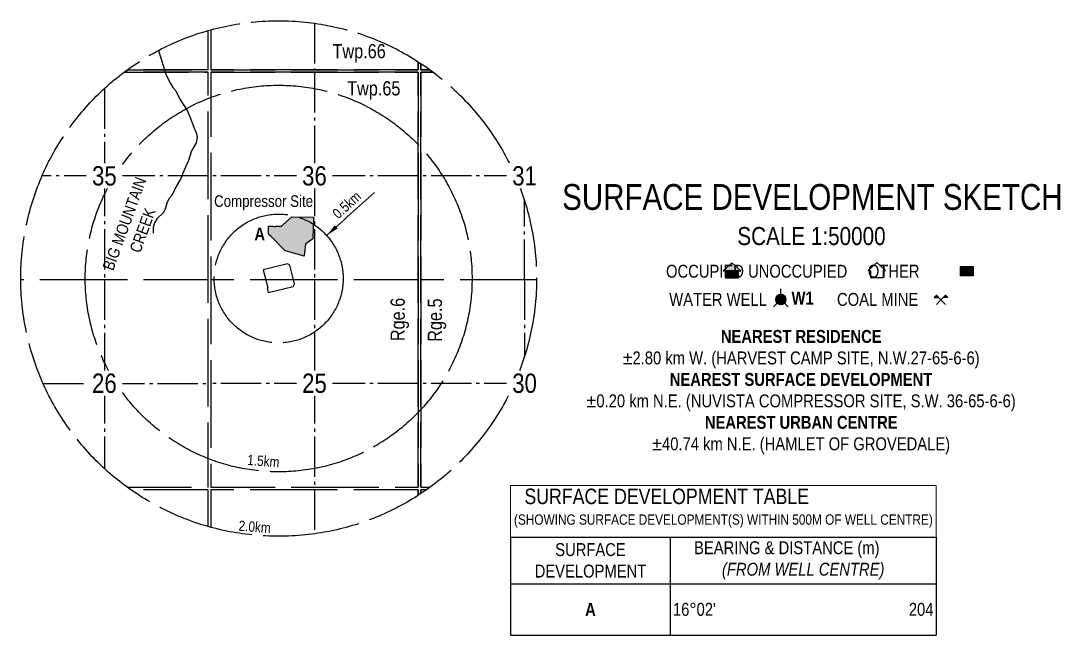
# Model space of a CAD drawing. Extents: x 382851 to 390193, y 6055218 to 6059732.
# Drawn here: x 382851 to 383658, y 6057958 to 6058435 of the extents above; entities that cross this region are included whole.
import ezdxf
from ezdxf.enums import TextEntityAlignment as Align

# ---------------------------------------------------------------- set-up
doc = ezdxf.new("R2010")
doc.units = 0
doc.header["$LTSCALE"] = 5
for name, pattern in [('foc-BUFFER', [16.75, 15, -1.75]), ('foc-QUARTERLINE', [33, 25, -3, 2, -3]), ('foc-UNSURVEYED', [12.5, 10, -2.5])]:
    doc.linetypes.add(name, pattern=pattern)
doc.layers.get('Defpoints').update_dxf_attribs({"color": 9})
for name, color, linetype in [('AS-RESIDENCE', 14, 'Continuous'), ('AS-SYMBOL', 7, 'Continuous'), ('AUX-BUFFER', 7, 'foc-BUFFER'), ('CG-NOTES', 7, 'Continuous'), ('DETAIL-T', 7, 'Continuous'), ('F-WS-S', 8, 'Continuous'), ('L-QSEC', 8, 'foc-QUARTERLINE'), ('L-USEC', 7, 'foc-UNSURVEYED'), ('P-PROPOSED', 10, 'Continuous'), ('S-7', 6, 'Continuous'), ('T-WATER', 160, 'Continuous'), ('T-WATER-T', 170, 'Continuous')]:
    doc.layers.add(name, color=color, linetype=linetype)
doc.styles.add('0', font='ARIALN.TTF')
doc.styles.add('100L', font='ARIALN.TTF', dxfattribs={"height": 11})
doc.styles.add('120', font='ARIALN.TTF', dxfattribs={"height": 13})
doc.styles.add('60L', font='ARIALN.TTF', dxfattribs={"height": 7.35})
doc.styles.add('80CG', font='ARIALN.TTF', dxfattribs={"height": 10})
doc.styles.add('BOLD', font='ARIALNB.TTF')
doc.styles.add('TXT', font='ARIALN.TTF', dxfattribs={"height": 0.2})
doc.dimstyles.new('Compass 5 000', dxfattribs={"dimscale": 5, "dimtxt": 9, "dimasz": 2, "dimexe": 0.2, "dimexo": 0.0625, "dimgap": 0.5, "dimtad": 0, "dimtih": 1, "dimtoh": 1, "dimzin": 0, "dimdsep": 46, "dimtxsty": '80CG', "dimcen": 0.1, "dimse1": 1, "dimse2": 1, "dimclrd": 256, "dimclrt": 256, "dimaunit": 1, "dimadec": 4, "dimazin": 0, "dimtfac": 0.06, "dimtofl": 0, "dimtmove": 0, "dimatfit": 1, "dimfxl": 0.2, "dimtolj": 1, "dimtzin": 0, "dimlwd": -1, "dimarcsym": 0})

# ---------------------------------------------------------------- blocks, each defined once
blk = doc.blocks.new('res_abd')
at = {"color": 14}
blk.add_lwpolyline([(-1.13, -0.57), (-1.13, -1.62), (0.87, -1.62), (0.87, -0.57), (1.22, -0.57), (-0.13, 0.69), (-1.49, -0.57)], close=True, dxfattribs=at)
blk = doc.blocks.new('res_other')
blk.add_hatch(color=14).paths.add_polyline_path([(-1.09, 0.73), (0.91, 0.73), (0.91, -0.69), (-1.09, -0.69)])
at = {"color": 14}
blk.add_lwpolyline([(-1.09, 0.73), (0.91, 0.73), (0.91, -0.69), (-1.09, -0.69)], close=True, dxfattribs=at)
blk = doc.blocks.new('res_occ')
for points in [[(0.1, 0.89), (-1.26, -0.37), (1.46, -0.37)], [(-0.9, -1.43), (1.1, -1.43), (1.1, -0.37), (-0.9, -0.37)]]:
    blk.add_hatch(color=14).paths.add_polyline_path(points)
at = {"color": 14}
for points in [[(0.1, 0.89), (-1.26, -0.37), (1.46, -0.37)], [(-0.9, -1.43), (1.1, -1.43), (1.1, -0.37), (-0.9, -0.37)]]:
    blk.add_lwpolyline(points, close=True, dxfattribs=at)
blk = doc.blocks.new('WAT')
h = blk.add_hatch(color=255)
h.dxf.hatch_style = 1
edge = h.paths.add_edge_path()
edge.add_arc((0, 0), 0.9, 0, 360)
at = {"color": 170}
for p, q in [((0, 0.82), (0, 1.63)), ((-0.58, -0.58), (-1.15, -1.15)), ((0.58, -0.58), (1.15, -1.15))]:
    blk.add_line(p, q, dxfattribs=at)
blk.add_circle((0, 0), 0.8, dxfattribs=at)
blk = doc.blocks.new('Mine')
at = {"layer": 'AS-SYMBOL'}
h = blk.add_hatch(color=161, dxfattribs=at)
h.dxf.hatch_style = 1
h.paths.add_polyline_path([(-0.71, 0.71), (-1.06, 0.35), (-0.35, 0.35)])
h = blk.add_hatch(color=161, dxfattribs=at)
h.dxf.hatch_style = 1
h.paths.add_polyline_path([(0.71, 0.71), (0.35, 0.35), (1.06, 0.35)])
at = {"layer": 'AS-SYMBOL', "color": 161}
for p, q in [((-0.71, 0.71), (-1.06, 0.35)), ((-1.06, 0.35), (-0.35, 0.35)), ((-0.71, 0.71), (0, 0)), ((0, 0), (-0.71, -0.71)), ((0, 0), (0.71, 0.71)), ((0, 0), (0.71, -0.71)), ((1.06, 0.35), (0.35, 0.35)), ((0.71, 0.71), (1.06, 0.35))]:
    blk.add_line(p, q, dxfattribs=at)
blk = doc.blocks.new('*T169')
at = {"layer": 'CG-NOTES', "color": 0, "lineweight": -2, "transparency": 16777216}
for p, q in [((0, -40), (123.82, -40)), ((0, -40), (0, -116.08)), ((123.82, -40), (123.82, -116.08)), ((330, -40), (330, -116.08)), ((0, -76.08), (330, -76.08)), ((0, -116.08), (330, -116.08))]:
    blk.add_line(p, q, dxfattribs=at)
at = {"layer": 'Defpoints', "color": 8, "linetype": 'ByBlock', "lineweight": 0, "transparency": 16777216}
for p, q in [((0, 0), (330, 0)), ((0, 0), (0, -40)), ((330, 0), (330, -40)), ((123.82, -40), (330, -40))]:
    blk.add_line(p, q, dxfattribs=at)
at = {"layer": 'CG-NOTES', "color": 154, "transparency": 16777216, "insert": (165, -2.33), "char_height": 12, "width": 325, "attachment_point": 2, "style": 'BOLD'}
blk.add_mtext('{\\fArial Narrow|b0|i0|c0|p34;\\C14;SURFACE DEVELOPMENT TABLE\\fArial Narrow|b1|i0|c0|p34;\\H0.99999x;                        \\fArial Narrow|b0|i0|c0|p34;\\H0.66667x;\\C7;(SHOWING SURFACE DEVELOPMENT(S) WITHIN 500M OF WELL CENTRE)}', dxfattribs=at)
at = {"layer": 'CG-NOTES', "transparency": 16777216, "char_height": 10, "attachment_point": 5, "style": '0'}
for s, insert, width in [('SURFACE DEVELOPMENT', (61.91, -58.04), 118.8219), ('BEARING & DISTANCE (m)         {\\fArial Narrow|b0|i1|c0|p34;(FROM WELL CENTRE)}', (226.91, -58.04), 201.1781), ('{\\fArial Narrow|b1|i0|c0|p34;\\C14;A}', (61.91, -96.08), 118.8219), ("16%%D02'                                               204", (226.91, -96.08), 201.1781)]:
    blk.add_mtext(s, dxfattribs=dict(at, insert=insert, width=width))

msp = doc.modelspace()

# ---------------------------------------------------------------- hatches: boundary and pattern name
at = {"layer": 'AS-RESIDENCE'}
h = msp.add_hatch(color=256, dxfattribs=at)
h.dxf.hatch_style = 1
h.paths.add_polyline_path([(383071.362, 6058253.562), (383071.349, 6058252.537), (383056.412, 6058256.827), (383054.944, 6058258.308), (383045.545, 6058267.79), (383043.57, 6058269.781), (383043.645, 6058275.786), (383044.628, 6058275.774), (383045.133, 6058275.768), (383045.644, 6058275.762), (383047.133, 6058275.742), (383048.144, 6058275.73), (383049.133, 6058275.718), (383049.14, 6058275.969), (383053.537, 6058275.899), (383055.046, 6058277.235), (383061.613, 6058283.06), (383078.429, 6058282.855), (383078.006, 6058266.086), (383072.256, 6058261.81), (383071.528, 6058255.072), (383071.419, 6058254.064)])

# ---------------------------------------------------------------- linework, layer by layer
msp.add_line((383355.204, 6058034.545), (383561.382, 6058034.545))
at = {"layer": 'AS-RESIDENCE', "color": 14}
for points in [[(383071.362, 6058253.562), (383071.349, 6058252.537), (383056.412, 6058256.827), (383054.944, 6058258.308), (383045.545, 6058267.79), (383043.57, 6058269.781), (383043.645, 6058275.786), (383044.628, 6058275.774), (383045.133, 6058275.768), (383045.644, 6058275.762), (383047.133, 6058275.742), (383048.144, 6058275.73), (383049.133, 6058275.718), (383049.14, 6058275.969), (383053.537, 6058275.899), (383055.046, 6058277.235), (383061.613, 6058283.06), (383078.429, 6058282.855), (383078.006, 6058266.086), (383072.256, 6058261.81), (383071.528, 6058255.072), (383071.419, 6058254.064), (383071.362, 6058253.562)], [(383580.201, 6058244.585), (383590.201, 6058244.585), (383590.201, 6058237.446), (383580.201, 6058237.446)]]:
    msp.add_lwpolyline(points, close=True, dxfattribs=at)
at = {"layer": 'AUX-BUFFER'}
for radius in [200, 150, 50]:
    msp.add_circle((383051.461, 6058235.235), radius, dxfattribs=at)
at = {"layer": 'L-QSEC', "color": 253, "ltscale": 0.25}
for p, q in [((383079.234, 6058433.297), (383079.234, 6058397.296)), ((383079.234, 6058395.284), (383079.234, 6058314.817)), ((382916.288, 6058382.64), (382916.288, 6058314.817)), ((382916.288, 6058314.817), (382867.976, 6058314.817)), ((382916.288, 6058314.817), (382916.288, 6058234.35)), ((382996.755, 6058314.817), (382916.288, 6058314.817)), ((383079.234, 6058314.817), (382998.767, 6058314.817)), ((383079.234, 6058314.817), (383079.234, 6058234.35)), ((383159.701, 6058314.817), (383079.234, 6058314.817)), ((383242.18, 6058314.817), (383161.713, 6058314.817)), ((383242.18, 6058234.35), (383242.18, 6058295.452)), ((382916.288, 6058234.35), (382916.288, 6058153.882)), ((383079.234, 6058234.35), (383079.234, 6058153.882)), ((383242.18, 6058234.35), (383242.18, 6058175.019)), ((382868.754, 6058153.882), (382916.288, 6058153.882)), ((382916.288, 6058153.882), (382916.288, 6058087.83)), ((382916.288, 6058153.882), (382996.755, 6058153.882)), ((383079.234, 6058153.882), (382998.767, 6058153.882)), ((383079.234, 6058153.882), (383079.234, 6058073.415)), ((383159.701, 6058153.882), (383079.234, 6058153.882)), ((383242.18, 6058153.882), (383161.713, 6058153.882)), ((383079.234, 6058071.403), (383079.234, 6058037.173))]:
    msp.add_line(p, q, dxfattribs=at)
at = {"layer": 'L-USEC', "color": 253}
for p, q in [((382996.755, 6058397.296), (382996.755, 6058427.608)), ((382998.767, 6058428.169), (382998.767, 6058397.296)), ((382996.755, 6058314.817), (382996.755, 6058395.284)), ((382998.767, 6058395.284), (382998.767, 6058314.817)), ((382996.755, 6058234.35), (382996.755, 6058314.817)), ((382998.767, 6058314.817), (382998.767, 6058234.35)), ((382916.288, 6058234.35), (382851.463, 6058234.35)), ((382996.755, 6058234.35), (382916.288, 6058234.35)), ((382996.755, 6058153.882), (382996.755, 6058234.35)), ((382998.767, 6058234.35), (382998.767, 6058153.882)), ((383079.234, 6058234.35), (382998.767, 6058234.35)), ((383159.701, 6058234.35), (383079.234, 6058234.35)), ((383242.18, 6058234.35), (383161.713, 6058234.35)), ((383251.459, 6058234.35), (383242.18, 6058234.35)), ((382996.755, 6058073.415), (382996.755, 6058153.882)), ((382998.767, 6058153.882), (382998.767, 6058073.415)), ((382933.926, 6058073.415), (382996.755, 6058073.415)), ((382996.755, 6058071.403), (382936.747, 6058071.403)), ((382996.755, 6058042.862), (382996.755, 6058071.403)), ((382998.767, 6058073.415), (383079.234, 6058073.415)), ((382998.767, 6058071.403), (382998.767, 6058042.302)), ((383079.234, 6058071.403), (382998.767, 6058071.403)), ((383079.234, 6058073.415), (383159.701, 6058073.415)), ((383159.701, 6058071.403), (383079.234, 6058071.403)), ((383161.713, 6058073.415), (383168.995, 6058073.415)), ((383166.174, 6058071.403), (383161.713, 6058071.403))]:
    msp.add_line(p, q, dxfattribs=at)
at = {"layer": 'L-USEC'}
for p, q in [((382934.259, 6058397.296), (382996.755, 6058397.296)), ((382996.755, 6058397.296), (382934.259, 6058397.296)), ((382998.767, 6058397.296), (383079.234, 6058397.296)), ((383079.234, 6058397.296), (382998.767, 6058397.296)), ((383079.234, 6058397.296), (383159.701, 6058397.296)), ((383159.701, 6058397.296), (383079.234, 6058397.296)), ((383159.701, 6058397.296), (383159.701, 6058403.414)), ((383159.701, 6058403.414), (383159.701, 6058397.296)), ((383161.713, 6058397.296), (383161.713, 6058402.101)), ((383161.713, 6058402.101), (383161.713, 6058397.296)), ((383168.663, 6058397.296), (383161.713, 6058397.296)), ((383161.713, 6058397.296), (383168.663, 6058397.296)), ((382931.526, 6058395.284), (382996.755, 6058395.284)), ((382996.755, 6058395.284), (382931.526, 6058395.284)), ((382998.767, 6058395.284), (383079.234, 6058395.284)), ((383079.234, 6058395.284), (382998.767, 6058395.284)), ((383079.234, 6058395.284), (383159.701, 6058395.284)), ((383159.701, 6058395.284), (383079.234, 6058395.284)), ((383159.701, 6058395.284), (383159.701, 6058314.817)), ((383159.701, 6058314.817), (383159.701, 6058395.284)), ((383161.713, 6058395.284), (383161.713, 6058314.817)), ((383171.395, 6058395.284), (383161.713, 6058395.284)), ((383161.713, 6058395.284), (383171.395, 6058395.284)), ((383161.713, 6058314.817), (383161.713, 6058395.284)), ((383159.701, 6058314.817), (383159.701, 6058234.35)), ((383159.701, 6058234.35), (383159.701, 6058314.817)), ((383161.713, 6058314.817), (383161.713, 6058234.35)), ((383161.713, 6058234.35), (383161.713, 6058314.817)), ((383159.701, 6058234.35), (383159.701, 6058153.882)), ((383159.701, 6058153.882), (383159.701, 6058234.35)), ((383161.713, 6058234.35), (383161.713, 6058153.882)), ((383161.713, 6058153.882), (383161.713, 6058234.35)), ((383159.701, 6058153.882), (383159.701, 6058073.415)), ((383159.701, 6058073.415), (383159.701, 6058153.882)), ((383161.713, 6058153.882), (383161.713, 6058073.415)), ((383161.713, 6058073.415), (383161.713, 6058153.882)), ((383159.701, 6058071.403), (383159.701, 6058067.057)), ((383159.701, 6058067.057), (383159.701, 6058071.403)), ((383161.713, 6058071.403), (383161.713, 6058068.369)), ((383161.713, 6058068.369), (383161.713, 6058071.403))]:
    msp.add_line(p, q, dxfattribs=at)
at = {"layer": 'P-PROPOSED', "flags": 128}
msp.add_lwpolyline([(383043.289, 6058224.292), (383062.748, 6058229.179), (383063.839, 6058231), (383060.168, 6058245.646), (383058.347, 6058246.736), (383039.473, 6058242.007), (383041.93, 6058232.2), (383042.97, 6058227.81), (383042.483, 6058227.698), (383043.289, 6058224.292)], dxfattribs=at)
at = {"layer": 'T-WATER', "linetype": 'Continuous'}
msp.add_lwpolyline([(382958.377, 6058412.253), (382964.247, 6058393.054), (382967.524, 6058386.569), (382969.459, 6058383.485), (382971.68, 6058380.924), (382974.732, 6058374.342), (382980.415, 6058365.661), (382983.346, 6058358.985), (382985.976, 6058351.85), (382987.412, 6058348.578), (382988.14, 6058344.539), (382987.354, 6058340.466), (382983.85, 6058334.302), (382981.55, 6058326.846), (382977.001, 6058316.457), (382976.51, 6058315.128), (382975.645, 6058312.785), (382971.934, 6058306.54), (382968.621, 6058299.79), (382966.31, 6058297.166), (382964.749, 6058293.715), (382963.621, 6058289.839), (382962.071, 6058286.387), (382957.082, 6058281.453), (382955.278, 6058278.327), (382954.01, 6058274.761), (382954.127, 6058270.371)], dxfattribs=at)

# ---------------------------------------------------------------- block references
msp.add_blockref('*T169', (383231.382, 6058074.545))
at = {"layer": 'AS-RESIDENCE', "xscale": 5, "yscale": 5, "zscale": 5}
for name, p in [('res_occ', (383402.531, 6058243.032)), ('res_abd', (383516.101, 6058244.197)), ('res_other', (383585.672, 6058240.882))]:
    msp.add_blockref(name, p, dxfattribs=at)
at = {"layer": 'AS-SYMBOL', "color": 161, "xscale": 5, "yscale": 5, "zscale": 5}
msp.add_blockref('Mine', (383565.151, 6058218.709), dxfattribs=at)
at = {"layer": 'F-WS-S', "xscale": 5, "yscale": 5, "zscale": 5}
msp.add_blockref('WAT', (383440.937, 6058219.003), dxfattribs=at)

# ---------------------------------------------------------------- texts
at = {"style": '100L'}
for s, rotation, p in [('Twp.66', 359.999962, (383113.871, 6058406.154)), ('Twp.65', 359.999962, (383125.228, 6058377.304)), ('Rge.6', 89.999962, (383149.263, 6058203.464)), ('Rge.5', 89.999962, (383178.113, 6058202.98))]:
    msp.add_text(s, height=11, rotation=rotation, dxfattribs=at).set_placement(p, align=Align.CENTER)
at = {"char_height": 8, "attachment_point": 1, "rotation": 355.497063, "style": '60L'}
for s, insert in [('1.5km', (383027.489, 6058098.627)), ('2.0km', (383020.734, 6058047.553))]:
    msp.add_mtext_dynamic_manual_height_columns(s, width=28.39186, gutter_width=47.5, heights=[0], dxfattribs=dict(at, insert=insert))
at = {"layer": 'AS-RESIDENCE', "style": '80CG'}
msp.add_text('Compressor Site', height=9, dxfattribs=at).set_placement((383001.39, 6058290.829))
at = {"layer": 'CG-NOTES'}
for s, insert, char_height, width, attachment_point, style in [('{\\fArial Narrow|b1|i0|c0|p34;\\C14;A}', (383036.764, 6058269.787), 10, 118.82186, 5, '0'), ('{\\H0.83333x;OCCUPIED^IUNOCCUPIED^I    OTHER}', (383450.191, 6058245.907), 12, 324.7071, 2, '80CG'), ('\\pi0.13844;{\\H0.83333x;WATER WELL}', (383354.238, 6058224.033), 12, 75.42666, 1, '80CG'), ('\\pi0.33285;{\\H0.83333x;COAL MINE}', (383484.156, 6058224.033), 12, 62.52084, 1, '80CG'), ('\\pi144.55;{\\fArial Narrow|b1|i0|c0|p34;NEAREST RESIDENCE}\\P\\pi68.352;±2.80 km W. (HARVEST CAMP SITE, N.W.27-65-6-6)\\P\\pi104.93;{\\fArial Narrow|b1|i0|c0|p34;NEAREST SURFACE DEVELOPMENT}\\P\\pi40.337;±0.20 km N.E. (NUVISTA COMPRESSOR SITE, S.W. 36-65-6-6)\\P\\pi132.15;{\\fArial Narrow|b1|i0|c0|p34;NEAREST URBAN CENTRE}\\P\\pi91.258;±40.74 km N.E. (HAMLET OF GROVEDALE)', (383249.868, 6058195.31), 10, 412.39943, 1, '80CG')]:
    msp.add_mtext(s, dxfattribs=dict(at, insert=insert, char_height=char_height, width=width, attachment_point=attachment_point, style=style))
at = {"layer": 'DETAIL-T', "color": 3, "insert": (383268.927, 6058308.533), "char_height": 20, "width": 390.0592, "attachment_point": 1, "style": '80CG'}
msp.add_mtext('\\pi2.3966;SURFACE DEVELOPMENT SKETCH\\P\\pi138.28;{\\H0.7x;SCALE 1:50000}', dxfattribs=at)
at = {"layer": 'T-WATER-T', "style": 'BOLD'}
msp.add_text('W1', height=10, dxfattribs=at).set_placement((383449.214, 6058215.073))

# ---------------------------------------------------------------- next in the draw order: texts
at = {"layer": 'S-7', "char_height": 15, "width": 23.30832, "attachment_point": 5, "style": '120', "bg_fill": 3, "box_fill_scale": 1.15, "bg_fill_color": 256}
for s, insert, bg_fill_transparency in [('35', (382916.288, 6058314.817), 152), ('36', (383079.234, 6058314.817), 157), ('31', (383242.18, 6058314.817), 13369376), ('26', (382916.288, 6058153.882), 147), ('25', (383079.234, 6058153.882), 162), ('30', (383242.18, 6058153.882), 13369371)]:
    msp.add_mtext(s, dxfattribs=dict(at, insert=insert, bg_fill_transparency=bg_fill_transparency))

# ---------------------------------------------------------------- next in the draw order: texts
at = {"insert": (383092.307, 6058287.025), "char_height": 8, "attachment_point": 1, "rotation": 41.998851, "style": '60L'}
msp.add_mtext_dynamic_manual_height_columns('0.5km', width=28.39186, gutter_width=47.5, heights=[0], dxfattribs=at)
at = {"layer": 'T-WATER-T', "insert": (382927.624, 6058279.355), "char_height": 9, "width": 83.15593, "attachment_point": 2, "rotation": 69.843152, "style": 'TXT'}
msp.add_mtext('BIG MOUNTAIN \\PCREEK', dxfattribs=at)

# ---------------------------------------------------------------- next in the draw order: leaders
at = {"path_type": 1}
msp.add_leader([(383088.664, 6058268.641), (383125.867, 6058302.046)], dimstyle='Compass 5 000', override={"dimgap": 0.5, "dimtad": 0}, dxfattribs=at)

doc.saveas('drawing.dxf')
